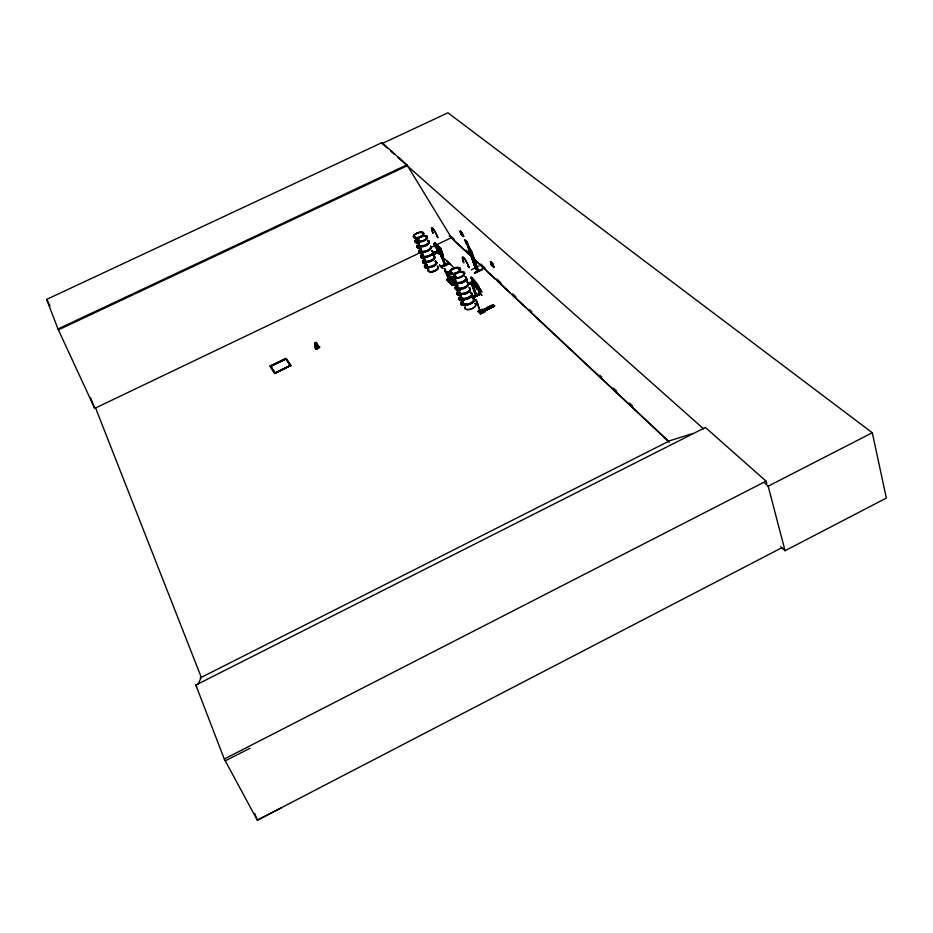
<?xml version="1.0" encoding="UTF-8"?>
<svg xmlns="http://www.w3.org/2000/svg" width="933" height="933" viewBox="0 0 933 933"><rect width="100%" height="100%" fill="white"/><g stroke="black" fill="none" stroke-linecap="round" stroke-linejoin="round"><path stroke-width="1.4" d="M471.97 282.559L476.67 295.738L472.343 282.921L471.468 282.711M472.25 283.212L471.153 283.2M471.305 283.235L476.11 296.006L471.457 283.352M463.713 273.159L462.978 273.077L463.736 273.007M463.549 273.124L463.491 272.809M458.966 268.844L458.838 269.24M454.686 277.381L455.071 276.483M456.062 276.798C454.534 278.594 454.966 275.153 455.782 276.996M455.047 277.241L455.502 276.331L456.144 276.879M452.108 272.704L451.502 272.331M450.989 272.436C449.006 274.314 453.87 272.623 451.257 272.343M451.385 272.424L450.604 272.798L451.199 273.171M444.598 265.007L440.026 252.68L440.574 252.248M432.411 253.963L437.997 250.755L435.408 243.431L440.714 248.12L442.942 255.432L440.399 248.749M426.439 237.017L426.299 236.784M425.868 237.122L426.731 236.772L426.124 236.819M422.871 233.472L422.322 233.623M423.057 233.215L422.427 233.623M418.859 240.807L419.045 240.154L417.949 240.667M417.879 240.889L418.299 240.271L418.416 240.854M414.882 237.414C417.168 235.851 413.855 237.635 414.87 236.504M442.732 256.004C442.592 253.193 438.988 256.843 441.799 256.948M439.536 264.937L442.743 268.284L439.595 265.287M438.02 250.907L435.419 243.56M439.011 251.863L432.609 254.487M434.498 243.233L434.58 242.627L437.145 245.297M447.187 279.643L448.61 278.955L447.105 279.562L447.42 280.565L446.989 279.877L451.106 277.894C453.146 280.355 447.502 279.527 446.989 279.877M448.26 281.404L452.073 279.399M448.458 281.603L448.062 280.53M450.907 284.087L450.557 283.597L453.473 282.839M450.779 283.959L453.951 282.466M451.63 284.798L451.304 283.795M451.024 282.804L450.359 282.361L451.409 282.757M478.116 270.08L478.606 271.095L471.655 251.304M477.731 270.22L478.291 270.803M468.529 247.245L467.655 246.51L475.352 268.529L469.241 249.951M440.026 247.851L440.877 248.819L434.58 242.627M440.563 248.365L440.318 248.143M475.095 268.203L478.302 271.246L470.862 249.974L467.701 246.604M442.942 254.826L442.65 254.289M442.604 254.732L442.37 254.511M477.743 284.553C462.861 264.984 477.999 289.428 473.882 285.148M474.57 285.743L471.305 278.279L472.168 279.049M479.69 290.909L473.614 284.962L474.279 285.183M493.522 305.091L478.641 312.019L493.709 305.266L493.254 304.578L491.831 305.476M478.862 312.112L493.452 305.033M494.642 306.164L494.257 305.662L479.574 312.8L479.959 313.313L494.642 306.164L479.807 313.173L478.606 310.561L478.991 312.1M480.402 291.399L480.273 292.017L473.801 285.638L474.069 284.903M478.781 310.829L479.282 311.039M494.49 306.036L479.585 312.952M454.558 284.378L453.566 285.183A1.458 0.676 -20 0 1 452.762 285.37L451.619 284.157L453.951 284.11M492.554 266.01L492.216 263.071L494.303 267.386L492.741 266.57L492.997 265.8M318.654 347.566C314.468 333.559 313.208 353.315 318.654 347.566L315.587 343.017L318.759 347.123M315.797 348.254L315.132 343.122L316.1 348.545M451.864 279.13L449.263 280.098M452.132 279.958C452.855 279.095 450.522 281.509 448.19 281.078M493.86 267.596L492.344 263.607L490.583 262.138L492.181 266.045L491.015 264.366L492.216 265.194M492.811 266.325L493.207 264.331L492.064 262.581L491.773 263.281M451.467 282.617L450.499 282.594M444.365 268.506L445.799 271.445L444.971 269.217M445.064 270.873L444.516 268.739M448.306 274.582L447.653 271.538L449.834 276.366M447.607 271.585L448.435 274.978M452.971 279.888L448.866 281.055L449.356 282.512L447.315 279.119L447.688 279.737M454.569 277.311L454.791 276.704M197.901 684.437L201.295 677.37L95.563 407.931L94.7 408.339L57.998 328.999L46.65 299.4L381.924 142.667L406.951 164.861L451.409 237.705L449.286 235.734L668.693 441.286M450.639 272.658L450.756 273.241M450.826 272.483L451.397 272.844M418.019 241.041L418.136 240.411M418.649 240.632L419.139 240.259L418.206 240.376M448.237 279.305L448.015 279.2M476.635 295.703L471.34 281.883L471.492 282.757M440.889 252.272L445.484 264.984L440.889 252.272L439.676 252.295L437.052 249.741M479.072 310.712L479.644 310.911L478.466 310.631M440.026 252.68L441.134 252.878M468.471 247.128L475.422 268.517L475.177 267.806M454.348 284.168L453.415 284.775A1.458 0.676 -20 0 1 452.61 284.962L451.619 284.157M478.559 271.06L475.48 268.074M417.949 240.866L418.999 240.224M414.287 237.052L415.08 236.62M452.54 280.413L448.913 281.206M452.948 280.565L449.706 281.439L448.773 280.798M475.772 295.679L471.083 282.991M455.071 276.984L455.677 277.066M451.152 279.503L449.508 279.69M466.01 279.538L467.468 279.608L466.92 281.265M442.732 257.52C445.286 254.068 438.778 257.007 442.732 257.52A94.851 75.491 -3.4 0 1 453.718 267.596M432.48 253.613L433.075 253.414M482.233 311.156L483.189 310.118L482.501 309.208L478.209 311.295L478.594 311.96L493.324 304.904M453.846 284.717L452.622 285.008L452.213 283.877M780.816 546.726L785.061 550.715L886.35 498.059L872.285 432.737L447.957 112.8L382.238 143.53L381.924 142.667M766.798 483.947L766.063 481.148L705.395 427.466L195.837 685.055L224.282 759.03L257.333 820.2L782.029 547.636M257.333 820.2L281.265 807.908M224.282 759.03L766.063 481.148M764.943 483.329L768.162 486.198L872.285 432.737M225.25 760.827L249.904 748.313M200.14 677.953L669.754 440.749L692.519 433.553M472.541 297.93L480.565 294.105L480.238 293.522M472.576 298L480.565 294.128M473.416 299.493L473.719 298.863M481.871 295.399L478.384 291.714L481.72 294.98M477.381 303.062C474.815 295.924 479.492 308.811 477.964 303.971M477.031 303.866L476.483 301.837L476.693 303.447M478.594 311.96L478.349 311.004L479.924 310.362M480.53 310.526C485.417 309.15 480.192 311.237 480.845 311.109M478.361 311.715L482.653 309.628L483.236 310.246L481.09 311.704M486.536 308.053L487.971 307.155L489.172 308.461L487.971 307.155M489.289 306.514C492.566 309.348 487.084 305.907 490.781 305.791L491.994 307.097L490.781 305.791M477.276 304.345L480.483 311.774L479.597 310.666M480.915 311.82C492.426 308.322 475.025 317.278 484.775 311.482M479.714 313.068L494.49 305.884L493.254 304.578M482.408 312.625C475.049 316.299 489.184 310.234 481.568 311.785L482.326 312.812L481.521 311.517M480.378 313.756L481.86 313.033L480.18 311.062M316.182 349.385C326.352 345.362 311.132 345.233 316.007 349.385M474.722 273.217L482.501 269.427L474.722 273.241L474.396 272.658L482.209 268.926L482.513 269.474M474.547 273.066L482.338 269.264M491.248 265.03L491.691 264.809C494.478 268.004 489.685 259.677 491.458 262.756M453.974 283.2L451.432 284.53L454.184 283.41M454.231 283.515L451.595 284.763L450.406 283.445L453.356 281.544M451.759 284.915L451.409 284.437L454.336 283.679M493.697 267.141L494.303 267.386M270.582 366.028L274.99 372.838L290.268 365.468L275.165 373.247L270.582 366.028L285.731 358.727L290.268 365.468M270.01 366.039L274.664 373.258L290.851 365.456L274.838 373.666L270.01 366.039L286.034 358.307L290.851 365.456M469.019 282.489L470.244 284.437M471.713 282.244L471.118 281.988M473.836 281.369L477.276 289.125L473.859 281.358L474.652 281.661M469.427 283.644L470.477 284.332M472.343 282.921L471.76 282.571M476.576 283.515L479.224 290.991M477.078 283.469L477.043 284.297L471.562 278.069M478.314 285.708L480.448 291.481M478.921 287.411C486.933 300.204 476.763 282.769 476.028 283.842L477.719 288.659L480.996 290.944M473.008 296.472L480.005 293.58M472.984 296.706L479.854 293.172M473.101 296.799L479.959 293.487M472.028 297.452L480.273 293.58M472.39 297.814L480.39 293.907M448.656 262.849L440.994 266.523L448.703 262.943M440.889 266.453L448.528 262.744M441.064 266.616C455.584 257.485 447.234 267.853 440.912 266.22M441.402 266.908L449.053 263.234L441.262 266.558M469.917 253.613L471.083 256.342L473.661 258.628L473.148 256.505M450.406 264.599L447.35 261.613M445.216 270.71L444.586 268.937M473.183 256.552L473.579 258.674M448.33 272.821L449.321 274.955M446.965 273.882L446.767 273.159M449.053 276.343L452.167 283.504L450.068 276.716M450.044 277.323L452.283 283.445L451.584 282.746M449.205 279.13L451.175 278.71L449.356 279.538M447.397 280.425L452.505 277.952L447.42 280.506L451.479 278.885M270.185 366.436L286.209 358.715L291.026 365.853M448.143 280.611L451.584 279.049M270.757 366.424L285.895 359.123L290.443 365.864M451.595 279.492L452.178 279.212M471.27 269.882L478.897 266.033M448.341 281.486L452.33 279.608M448.435 281.568L452.33 279.713M448.575 281.719L452.435 279.877M447.432 280.32L449.683 281.871M491.621 262.301L490.711 261.415L491.831 262.931M454.534 281.999L450.557 283.725L450.266 282.746L451.7 282.058L452.167 282.921M450.347 282.827L451.782 282.139M453.916 282.804L452.493 282.291L454.138 281.486M450.406 283.445L452.47 282.442M450.546 283.714L454.406 281.743M461.194 231.734L460.366 230.929L461.59 234.883L459.899 231.197L461.403 232.737L462.01 232.352L463.678 236.527L462.441 235.991L462.721 235.384L462.441 235.991M435.151 244.784L434.032 243.77L435.093 244.668M460.704 233.798L461.847 235.361L460.167 231.641L462.115 233.052L461.264 232.632M419.897 252.773L94.711 408.386L90.478 397.563M430.393 247.758L452.213 237.309L454.336 239.303M434.113 243.723L434.895 246.137L434.172 243.84M437.215 245.181L440.691 252.855M460.925 234.44L461.124 233.588M438.487 246.953L440.399 252.61M440.341 248.213C448.808 265.124 433.868 247.735 434.451 243.175M461.66 234.673L462.278 235.151L460.669 231.407L463.246 235.862M462.815 236.061L463.538 236.131M438.009 249.764L442.662 254.791M434.265 252.353C437.052 254.826 432.306 251.747 435.641 251.7L436.679 252.82L435.641 251.7M436.621 251.42L437.997 250.709M432.002 253.904L438.183 250.942M432.877 253.298L438.23 251.047M437.099 251.805L433.32 253.438M432.807 254.674L438.976 251.723M432.795 254.791L439.035 251.817M432.924 254.931L438.802 251.525M440.061 251.723L445.181 264.68M465.94 240.947L466.722 244.644L464.541 239.956L466.512 241.472M464.704 240.422L465.719 240.737L467.153 244.434M438.895 252.96L439.291 254.079L438.148 252.237L439.291 254.079M438.545 253.344L439.501 253.974M441.216 252.598L440.108 252.89L444.959 265.24M440.434 253.17L441.239 252.785M466.348 241.006L464.541 239.956M470.232 248.819L467.526 244.726L468.378 246.184L468.378 245.297C466.173 238.545 465.812 243.093 468.448 247.292M467.235 242.44L466.488 242.358L467.235 242.44L467.993 245.204M468.238 245.787L471.993 255.549L469.789 252.178M57.998 328.999L406.951 164.861M58.441 329.862L407.278 165.747M418.171 240.959L418.905 240.796M455.432 277.218L455.969 276.425M455.199 276.39L455.887 276.448M453.788 283.305L452.54 283.259M488.041 307.692L487.096 308.158M487.504 308.322L488.344 307.645M453.415 282.652L452.493 282.291M453.38 282.956L450.254 283.037M481.72 312.205L484.005 311.995M481.673 311.937L484.915 311.902M450.452 264.506L447.28 261.228M459.572 268.751L458.896 269.171M440.563 248.948L435.653 244.096M488.192 307.703L487.143 308.298M318.468 346.831L315.447 342.959M466.08 278.547L466.92 279.387M415.337 236.597L414.287 237.25M473.929 284.787L479.457 290.221M471.55 278.967L477.043 284.297M439.758 252.248L440.458 252.47M473.917 281.451L474.71 281.743M382.238 143.53L387.685 148.359M390.95 151.251L394.216 154.155M397.481 157.059L703.68 428.935M463.678 236.527L462.721 235.384M491.376 263.129L491.166 262.511M493.254 266.103L494.14 266.92M467.911 245.414L468.832 246.813L468.191 246.23M467.55 245.414L468.424 246.207M466.01 250.219L470.255 254.184M480.868 264.109L485.113 268.074M496.788 278.99L501.033 282.967M512.707 293.883L515.891 296.857M529.676 309.756L531.798 311.739M599.721 375.253L601.843 377.235M613.506 388.151L616.69 391.137M629.425 403.044L632.609 406.018M450.627 237.239L469.731 255.152M473.987 259.129L495.213 279.037M497.336 281.02L510.083 292.962M512.205 294.956L526.002 307.89M528.125 309.884L669.334 442.242M475.515 267.876L478.034 270.267L475.247 268.004M471.282 278.209L478.407 285.661M434.393 244.434L434.918 245.857M434.895 246.09L438.452 250.336L438.009 247.677L434.965 243.945L435.07 244.819M438.988 250.72L443.047 254.616M443.21 255.304L442.545 255.012M477.369 288.997L480.32 291.877M439.105 252.855L438.358 252.132L438.627 252.971M436.562 251.257L437.542 252.213M491.773 305.301L492.927 306.432M486.478 307.878L487.621 309.01M439.63 265.205L442.743 268.284M472.215 297.639L473.871 299.283M449.566 279.923L449.869 280.763L448.855 279.632M452.738 283.107L453.053 283.959L452.027 282.816M448.423 279.573L449.111 280.262M481.86 313.033L480.892 311.33L481.288 312.298M449.018 281.463L449.823 282.279M451.001 283.725L450.476 282.302M479.119 312.042L478.606 310.561M478.209 311.295C478.699 310.479 483.889 312.322 482.256 309.686M478.687 311.797L479.795 313.022M475.807 299.575L476.483 300.811M447.688 271.643L448.237 272.599M478.582 311.051L479.492 310.724M491.563 263.596L492.192 264.459M474.174 285.941L471.305 278.279M491.038 264.377C493.709 268.214 488.251 258.418 491.248 263.141M469.684 283.41L469.241 282.372M436.469 248.703L437.157 249.764M315.506 343.157L318.188 348.032M195.837 685.055L196.77 686.793M449.17 276.296L448.726 275.375M446.044 271.853L446.79 273.614M46.65 299.4L49.904 305.732M445.566 272.226L449.006 280.32L446.989 274.115M315.331 342.994L317.08 346.959M315.389 343.227L317.477 348.417M445.449 272.273L445.181 271.048M449.764 275.865L450.033 277.101M254.697 813.459L256.808 818.847M451.7 282.058L452.004 282.897M450.359 282.361L450.872 283.795M435.676 243.315L435.909 243.968M448.528 278.874L448.89 279.76M447.315 279.119L447.712 280.611M471.34 281.883L471.783 283.189M481.941 312.847L482.314 313.488M479.842 310.281L480.192 311.179M476.378 301.884L475.772 299.796M470.78 250.009L478.163 271.223M466.92 242.148L466.955 241.554M460.774 231.932L460.984 232.562M491.458 264.144L491.691 264.809M478.349 305.406L480.378 311.82M445.274 271.83L445.169 270.827M315.214 343.052L315.797 345.198M315.261 343.251L316.707 348.604M768.162 486.198L785.061 550.715M456.797 284.985A5.691 2.659 -19.8 0 1 453.928 282.116M458.476 289.662A5.668 2.659 -19.8 0 1 455.607 286.781M458.371 289.335A5.656 2.659 -19.8 0 1 455.129 287.271M456.645 284.717A5.785 2.706 -19.8 0 1 453.73 281.801M456.54 284.425A5.785 2.706 -19.8 0 1 453.625 281.509M456.459 284.052A5.691 2.659 -19.8 0 1 453.59 281.183M454.639 279.107A5.796 2.682 -19.9 0 1 451.327 277.019M454.534 278.815A5.796 2.682 -19.9 0 1 451.222 276.728M458.395 289.498A5.703 2.682 -19.8 0 1 455.514 286.606M459.922 289.743A5.703 2.682 -19.8 0 1 455.666 287.026M463.841 300.671A5.656 2.694 -19.8 0 1 459.596 297.93M464.144 305.464A5.633 2.694 -19.8 0 1 461.264 302.537M464.028 305.149A5.621 2.694 -19.8 0 1 460.797 303.038M463.713 300.403A5.75 2.741 -19.8 0 1 459.409 297.615M463.608 300.123A5.75 2.741 -19.8 0 1 459.304 297.324M462.15 299.925A5.656 2.694 -19.8 0 1 459.269 297.009M460.342 295.038A5.761 2.729 -19.8 0 1 457.415 292.087M460.027 289.988A5.656 2.659 -19.8 0 1 455.805 287.294M460.237 294.746A5.761 2.729 -19.8 0 1 456.937 292.624M464.063 305.301A5.668 2.717 -19.8 0 1 461.17 302.362M469.8 288.215A5.738 2.717 -19.8 0 1 464.704 293.522A5.738 2.717 -19.8 0 1 459.689 290.944M468.109 283.469A5.738 2.694 -19.8 0 1 463.724 288.542A5.738 2.694 -19.8 0 1 457.613 287.014M459.596 290.699A5.738 2.717 -19.8 0 0 461.683 293.638A5.738 2.717 -19.8 0 0 468.669 291.271A5.738 2.717 -19.8 0 0 468.996 287.539A5.703 2.694 -19.8 0 1 468.611 291.143A5.703 2.694 -19.8 0 1 461.648 293.487A5.703 2.694 -19.8 0 1 459.584 290.583M467.34 282.664A5.82 2.729 -19.8 0 1 467.001 286.431A5.82 2.729 -19.8 0 1 459.911 288.833A5.82 2.729 -19.8 0 1 457.811 285.883M467.235 282.372A5.82 2.729 -19.8 0 1 466.897 286.151A5.82 2.729 -19.8 0 1 459.806 288.542A5.82 2.729 -19.8 0 1 457.706 285.591M467.06 282.093A5.738 2.694 -19.8 0 1 466.733 285.813A5.738 2.694 -19.8 0 1 459.736 288.169A5.738 2.694 -19.8 0 1 457.66 285.265M465.345 277.031A5.831 2.717 -19.8 0 1 465.007 280.798A5.831 2.717 -19.8 0 1 457.893 283.2A5.831 2.717 -19.8 0 1 455.794 280.262M465.24 276.739A5.831 2.717 -19.8 0 1 464.902 280.506A5.831 2.717 -19.8 0 1 457.8 282.909A5.831 2.717 -19.8 0 1 455.701 279.97M465.066 276.46A5.75 2.682 -19.8 0 1 464.727 280.168A5.75 2.682 -19.8 0 1 457.718 282.536A5.75 2.682 -19.8 0 1 455.654 279.643M469.766 288.227A5.703 2.694 -19.8 0 1 465.415 293.277A5.703 2.694 -19.8 0 1 459.339 291.737M473.742 299.4A5.703 2.729 -19.7 0 1 469.404 304.496A5.703 2.729 -19.7 0 1 463.304 302.898M474.617 303.388A5.703 2.752 -19.7 0 1 474.314 307.167A5.703 2.752 -19.7 0 1 467.351 309.511A5.703 2.752 -19.7 0 1 465.264 306.537M472.868 298.292A5.785 2.764 -19.7 0 1 472.565 302.105A5.785 2.764 -19.7 0 1 465.509 304.473A5.785 2.764 -19.7 0 1 463.398 301.476M472.693 298.012A5.703 2.729 -19.7 0 1 472.39 301.767A5.703 2.729 -19.7 0 1 465.439 304.111A5.703 2.729 -19.7 0 1 463.351 301.161M471.002 293.02A5.796 2.752 -19.7 0 1 470.687 296.811A5.796 2.752 -19.7 0 1 463.619 299.19A5.796 2.752 -19.7 0 1 461.508 296.216M470.908 292.729A5.796 2.752 -19.7 0 1 470.582 296.531A5.796 2.752 -19.7 0 1 463.514 298.91A5.796 2.752 -19.7 0 1 461.403 295.924M475.387 304.03A5.703 2.752 -19.7 0 1 471.06 309.15A5.703 2.752 -19.7 0 1 464.961 307.54M472.973 298.572A5.785 2.764 -19.7 0 1 470.01 303.936A5.785 2.764 -19.7 0 1 463.118 302.595M461.334 297.347A5.703 2.717 -19.7 0 0 467.421 298.91A5.715 2.717 -19.7 0 0 471.771 293.825A5.703 2.717 -19.7 0 1 467.421 298.91A5.715 2.717 -19.7 0 1 461.322 297.347M459.491 292.216A5.715 2.706 -19.8 0 0 465.59 293.755A5.703 2.694 -19.8 0 0 469.929 288.705A5.715 2.706 -19.8 0 1 465.59 293.755A5.703 2.694 -19.8 0 1 459.502 292.227M469.859 288.402A5.738 2.717 -19.8 0 1 465.485 293.498A5.738 2.717 -19.8 0 1 459.374 291.947M430.894 246.965A5.423 2.414 -20.3 0 1 425.961 251.852A5.423 2.414 -20.3 0 1 421.378 249.601M431.909 251.117A5.423 2.426 -20.3 0 1 431.466 254.522A5.423 2.426 -20.3 0 1 424.865 256.773A5.423 2.426 -20.3 0 1 423.034 254.138M430.848 246.627A5.493 2.449 -20.3 0 1 425.845 251.572A5.493 2.449 -20.3 0 1 421.203 249.286M430.743 246.347A5.505 2.449 -20.3 0 1 425.74 251.304A5.505 2.449 -20.3 0 1 421.098 249.018M430.568 246.067A5.423 2.414 -20.3 0 1 425.623 250.954A5.423 2.414 -20.3 0 1 421.051 248.703M428.935 241.577A5.435 2.402 -20.3 0 1 423.979 246.452A5.435 2.402 -20.3 0 1 419.407 244.213M427.361 240.971A5.435 2.402 -20.3 0 1 428.294 241.181M428.235 240.831A5.505 2.437 -20.3 0 1 427.769 244.259A5.505 2.437 -20.3 0 1 421.075 246.545A5.505 2.437 -20.3 0 1 419.232 243.91M428.13 240.551A5.505 2.437 -20.3 0 1 427.676 243.98A5.505 2.437 -20.3 0 1 420.97 246.265A5.505 2.437 -20.3 0 1 419.127 243.63M427.955 240.271A5.435 2.402 -20.3 0 1 424.993 245.087A5.435 2.402 -20.3 0 1 418.684 244.049M432.62 251.7A5.423 2.426 -20.3 0 1 427.687 256.598A5.423 2.426 -20.3 0 1 423.104 254.324M436.434 262.231A5.388 2.449 -20.3 0 1 431.536 267.141A5.388 2.449 -20.3 0 1 426.964 264.832M428.527 269.101A5.388 2.461 -20.2 0 0 430.358 271.771A5.388 2.461 -20.2 0 0 436.924 269.544A5.388 2.461 -20.2 0 0 437.344 266.103A5.365 2.449 -20.2 0 1 436.866 269.427A5.365 2.449 -20.2 0 1 430.335 271.631A5.365 2.449 -20.2 0 1 428.504 268.984M434.79 261.263A5.47 2.484 -20.3 0 1 435.863 264.447A5.47 2.484 -20.3 0 1 429.028 267.223A5.47 2.484 -20.3 0 1 426.789 264.529M435.629 261.217A5.47 2.484 -20.3 0 1 435.198 264.68A5.47 2.484 -20.3 0 1 428.55 266.943A5.47 2.484 -20.3 0 1 426.684 264.249M434.498 256.902A5.4 2.437 -20.3 0 1 429.588 261.8A5.4 2.437 -20.3 0 1 425.016 259.502M434.451 256.552A5.481 2.472 -20.3 0 1 429.472 261.52A5.481 2.472 -20.3 0 1 424.83 259.199M433.693 255.875A5.481 2.472 -20.3 0 1 433.25 259.339A5.481 2.472 -20.3 0 1 426.591 261.602A5.481 2.472 -20.3 0 1 424.737 258.931M433.518 255.607A5.4 2.437 -20.3 0 1 433.087 259.012A5.4 2.437 -20.3 0 1 426.509 261.252A5.4 2.437 -20.3 0 1 424.69 258.616M432.69 251.968A5.4 2.414 -20.3 0 1 427.781 256.855A5.4 2.414 -20.3 0 1 423.22 254.581M435.454 260.937A5.4 2.449 -20.3 0 1 432.539 265.788A5.4 2.449 -20.3 0 1 426.264 264.692M421.973 253.03A5.365 2.391 -20.3 0 1 419.407 250.452M420.305 248.516A5.376 2.379 -20.3 0 1 417.354 246.685M421.844 252.691A5.353 2.379 -20.3 0 1 419.29 250.114M420.153 248.248A5.47 2.414 -20.3 0 1 417.552 245.636M420.06 247.968A5.47 2.414 -20.3 0 1 417.448 245.367M419.978 247.618A5.376 2.379 -20.3 0 1 417.413 245.052M418.334 243.14A5.388 2.367 -20.4 0 1 415.768 240.586M418.182 242.872A5.481 2.402 -20.4 0 1 415.582 240.282M418.077 242.592A5.481 2.402 -20.4 0 1 415.477 240.003M417.996 242.23A5.388 2.367 -20.4 0 1 415.045 240.422M421.879 252.831A5.388 2.402 -20.3 0 1 419.302 250.242M422.031 253.24A5.388 2.402 -20.3 0 1 419.442 250.65M427.524 268.156A5.33 2.414 -20.3 0 1 424.947 265.532M425.891 263.724A5.353 2.414 -20.3 0 1 423.314 261.112M427.407 267.853A5.318 2.414 -20.3 0 1 424.842 265.229M425.74 263.468A5.435 2.449 -20.3 0 1 423.127 260.808M425.635 263.188A5.435 2.449 -20.3 0 1 423.022 260.54M425.565 262.838A5.353 2.414 -20.3 0 1 422.987 260.225M423.932 258.406A5.365 2.402 -20.3 0 1 421.366 255.805M423.792 258.149A5.446 2.437 -20.3 0 1 421.168 255.502M423.687 257.87A5.446 2.437 -20.3 0 1 421.075 255.234M423.605 257.52A5.365 2.402 -20.3 0 1 421.028 254.919M422.136 253.484A5.353 2.379 -20.3 0 1 419.582 250.907M437.822 236.982L437.717 237.845L436.586 235.816L437.017 236.212A6.123 1.178 64.7 0 0 433.029 229.005A6.123 1.178 64.7 0 0 432.772 232.165L433.064 233.378L432.317 231.734A7.336 1.411 64.7 0 1 432.62 227.932A7.336 1.411 64.7 0 1 437.39 236.585L437.822 236.982M469.124 266.896L468.984 267.748L467.783 265.613L468.249 266.057A6.414 1.295 64.5 0 0 464.028 258.453A6.414 1.295 64.5 0 0 463.596 261.613L463.864 262.861L462.64 260.704L463.095 261.135A7.674 1.551 64.5 0 1 463.608 257.345A7.674 1.551 64.5 0 1 468.669 266.453L469.124 266.896M472.25 255.071L470.5 251.84C471.946 258.908 465.929 240.597 470.104 250.732L469.894 249.029L472.25 255.071M469.719 249.029L468.728 248.108L471.317 253.589L469.719 249.029M437.227 246.918L435.396 245.134L438.02 249.146L437.227 246.918M478.536 287.096L476.471 285.09L477.288 287.411L479.352 289.428L478.536 287.096M479.982 288.775L480.507 290.268L479.982 288.775M434.008 253.904L433.029 252.936L434.008 253.904M452.773 273.742A5.738 2.647 -19.9 0 0 460.331 268.739A5.738 2.647 -19.9 0 0 451.595 269.299A5.738 2.647 -19.9 0 0 452.773 273.742A5.703 2.624 -19.9 0 0 460.296 268.751A5.703 2.624 -19.9 0 0 451.619 269.299A5.703 2.624 -19.9 0 0 452.785 273.707M452.948 274.185A5.715 2.636 -19.9 0 0 460.47 269.217A5.715 2.636 -19.9 0 0 451.782 269.765A5.715 2.636 -19.9 0 0 452.948 274.185A5.703 2.624 -19.9 0 0 460.47 269.229A5.703 2.624 -19.9 0 0 451.794 269.777A5.703 2.624 -19.9 0 0 452.96 274.197M452.843 273.929A5.738 2.647 -19.9 0 0 460.401 268.937A5.738 2.647 -19.9 0 0 451.665 269.485A5.738 2.647 -19.9 0 0 452.843 273.929M451.922 276.53A5.703 2.647 -19.9 0 0 454.779 279.375A5.715 2.647 -19.9 0 1 451.91 276.53M451.187 276.39A5.715 2.647 -19.9 0 0 454.441 278.442A5.703 2.647 -19.9 0 1 451.199 276.39M457.613 292.402A5.668 2.682 -19.8 0 0 460.494 295.306A5.68 2.682 -19.8 0 1 457.602 292.402M456.89 292.286A5.68 2.682 -19.8 0 0 460.156 294.385A5.668 2.682 -19.8 0 1 456.902 292.286M456.89 277.801A5.773 2.671 -19.8 0 0 464.482 272.774A5.773 2.671 -19.8 0 0 455.689 273.311A5.773 2.671 -19.8 0 0 456.89 277.801M457.065 278.256A5.75 2.671 -19.8 0 0 464.622 273.252A5.75 2.671 -19.8 0 0 455.864 273.789A5.75 2.671 -19.8 0 0 457.065 278.256M456.96 277.987A5.773 2.682 -19.8 0 0 464.552 272.961A5.773 2.682 -19.8 0 0 455.747 273.497A5.773 2.682 -19.8 0 0 456.96 277.987M461.718 282.897A5.738 2.682 -19.8 0 0 466.103 277.847A5.75 2.682 -19.8 0 1 461.718 282.909A5.75 2.682 -19.8 0 1 455.607 281.393A5.738 2.682 -19.8 0 0 461.718 282.897M470.407 296.193A5.703 2.717 -19.7 0 0 470.722 292.449A5.715 2.717 -19.7 0 1 470.407 296.193A5.715 2.717 -19.7 0 1 463.444 298.537A5.715 2.717 -19.7 0 1 461.357 295.598A5.703 2.717 -19.7 0 0 463.444 298.537A5.703 2.717 -19.7 0 0 470.407 296.193M420.037 241.367A5.458 2.391 -20.3 0 0 427.291 236.679A5.458 2.391 -20.3 0 0 419.08 237.297A5.458 2.391 -20.3 0 0 420.037 241.367M420.212 241.799A5.435 2.391 -20.3 0 0 427.431 237.134A5.435 2.391 -20.3 0 0 419.255 237.752A5.435 2.391 -20.3 0 0 420.212 241.799M420.212 241.799A5.423 2.379 -20.3 0 0 427.419 237.145A5.423 2.379 -20.3 0 0 419.267 237.763A5.423 2.379 -20.3 0 0 420.212 241.799M420.107 241.542A5.458 2.391 -20.3 0 0 427.349 236.854A5.458 2.391 -20.3 0 0 419.15 237.483A5.458 2.391 -20.3 0 0 420.107 241.542M431.384 254.289A5.423 2.426 -20.3 0 0 431.816 250.884A5.423 2.426 -20.3 0 1 431.384 254.301A5.423 2.426 -20.3 0 1 424.783 256.552A5.423 2.426 -20.3 0 1 422.952 253.916A5.423 2.426 -20.3 0 0 424.783 256.54A5.423 2.426 -20.3 0 0 431.384 254.289M433.169 271.608A5.388 2.461 -20.2 0 0 438.055 266.686A5.365 2.449 -20.2 0 1 433.169 271.585A5.388 2.461 -20.2 0 1 428.585 269.275A5.365 2.449 -20.2 0 0 433.169 271.585M416.421 237.892A5.423 2.367 -20.4 0 0 423.64 233.238A5.423 2.367 -20.4 0 0 415.488 233.868A5.423 2.367 -20.4 0 0 416.421 237.892M416.526 238.16A5.4 2.356 -20.4 0 0 423.722 233.53A5.4 2.356 -20.4 0 0 415.605 234.16A5.4 2.356 -20.4 0 0 416.526 238.16M416.421 237.903A5.423 2.367 -20.4 0 0 423.64 233.262A5.423 2.367 -20.4 0 0 415.5 233.88A5.423 2.367 -20.4 0 0 416.421 237.903"/></g></svg>
